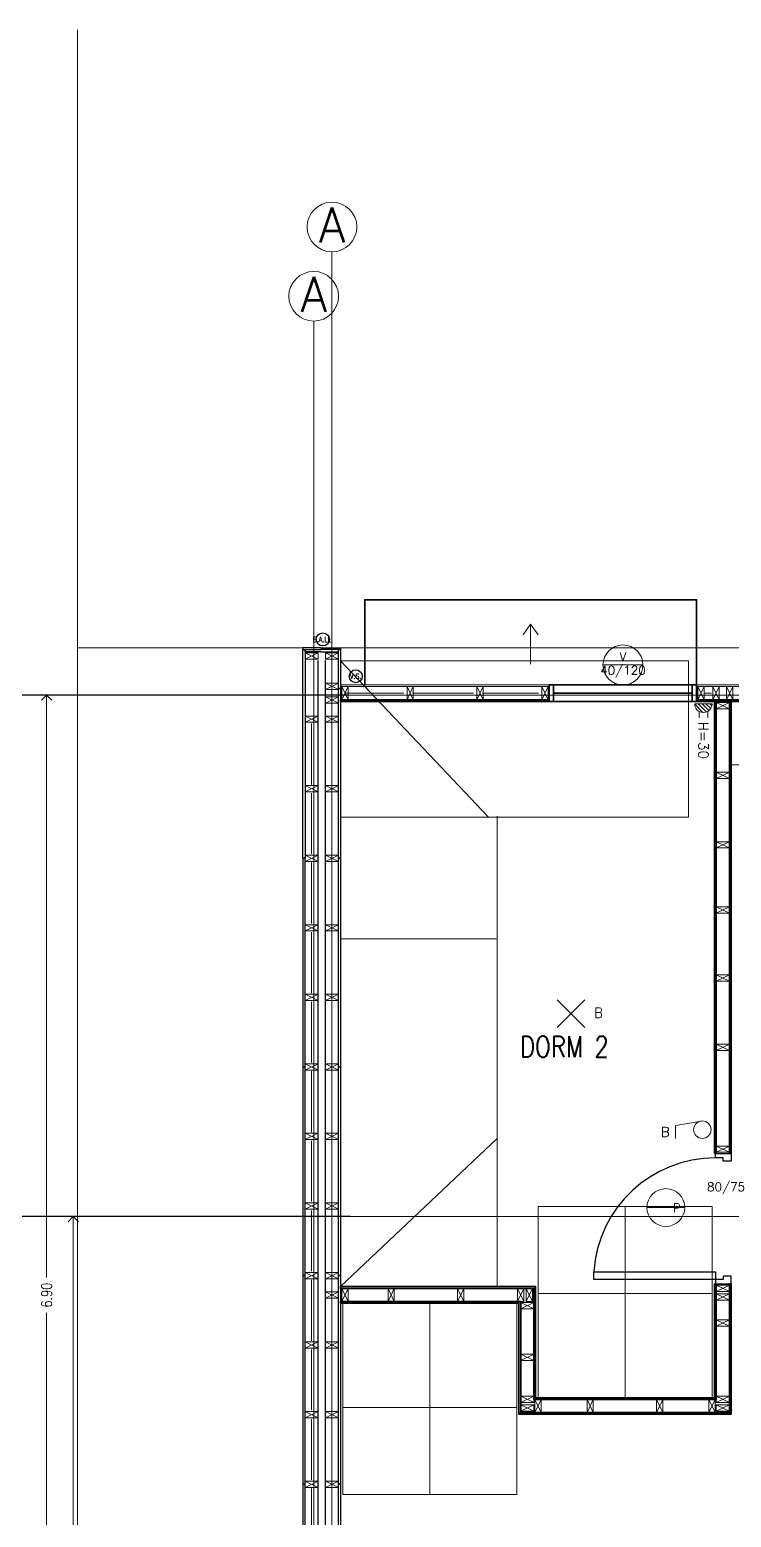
# Model space of a CAD drawing. Header units: metres. Extents: x -2 to 612, y -64 to 156.
# Drawn here: x 386.45 to 390.48, y 45.47 to 54.03 of the extents above; entities that cross this region are included whole.
import ezdxf
from ezdxf.enums import TextEntityAlignment as Align

# ---------------------------------------------------------------- set-up
doc = ezdxf.new("R2010")
doc.units = ezdxf.units.M
doc.header["$LTSCALE"] = 5
doc.header["$MEASUREMENT"] = 0
doc.linetypes.add('CENTER', pattern=[2, 1.25, -0.25, 0.25, -0.25])
doc.layers.get('0').update_dxf_attribs({"color": 30})
doc.layers.get('DEFPOINTS').update_dxf_attribs({"color": 210})
for name, color, linetype, lineweight in [('A-ANNO-DIMS', 3, 'Continuous', 18), ('A-ANNO-SYMB', 3, 'Continuous', 18), ('A-ANNO-TEXT', 3, 'Continuous', 18), ('A-DETL-MBND', 3, 'Continuous', 18), ('A-DETL-MCUT', 4, 'Continuous', 25), ('A-DOOR-FULL', 4, 'Continuous', 25), ('A-DOOR-SYMB', 3, 'Continuous', 18), ('A-ELEV-IDEN', 3, 'Continuous', 18), ('A-ELEV-MBE1', 7, 'Continuous', 35), ('A-ELEV-MBE2', 4, 'Continuous', 25), ('A-FLOR-PATT', 8, 'Continuous', 18), ('A-FURN', 8, 'Continuous', 18), ('A-SECT-MCUT', 7, 'Continuous', 35), ('A-WALL-PATT', 8, 'Continuous', 18), ('A-WALL-STUD', 3, 'Continuous', 18)]:
    doc.layers.add(name, color=color, linetype=linetype, lineweight=lineweight)
doc.styles.add('E-ROMANS', font='romans.shx', dxfattribs={"width": 0.8})
doc.dimstyles.new('E-0050_ARW_12', dxfattribs={"dimscale": 0.001, "dimtxt": 60, "dimasz": 60, "dimexe": 30, "dimexo": 20, "dimgap": 30, "dimtad": 0, "dimzin": 0, "dimdsep": 46, "dimtxsty": 'E-ROMANS', "dimblk": 'OPEN90', "dimcen": 30, "dimclrd": 256, "dimclre": 256, "dimclrt": 256, "dimadec": 0, "dimazin": 0, "dimtfac": 1, "dimtmove": 1, "dimatfit": 3, "dimldrblk": 'OPEN90', "dimfxl": 1, "dimtfill": 1, "dimtolj": 1, "dimtzin": 0, "dimlwd": -1, "dimarcsym": 0})

# ---------------------------------------------------------------- blocks, each defined once
blk = doc.blocks.new('centro')
for points in [[(-0.106, 0.106), (0.106, -0.106)], [(0.106, 0.106), (-0.106, -0.106)]]:
    blk.add_lwpolyline(points)
blk = doc.blocks.new('ENCHUFE2')
h = blk.add_hatch()
h.set_pattern_fill('LINE', color=256, scale=0.01, angle=45, style=0)
h.set_pattern_definition([(45, (-139.906905, -0.294872), (-0.02245064, 0.02245064), [])])
h.paths.add_polyline_path([(0, -0.1, 1), (0, 0.1)])
for points in [[(0, 0.1), (0, -0.1)], [(0.087, 0.05), (0.16, 0.05)], [(0.087, -0.05), (0.16, -0.05)]]:
    blk.add_lwpolyline(points)
blk.add_arc((0, 0), 0.1, 270, 90)
blk = doc.blocks.new('_Open90')
at = {"color": 0, "linetype": 'ByBlock', "lineweight": -2}
for p, q in [((0, 0), (-1, 0)), ((-0.5, 0.5), (0, 0)), ((0, 0), (-0.5, -0.5))]:
    blk.add_line(p, q, dxfattribs=at)
blk = doc.blocks.new('*D880')
at = {"layer": 'A-ANNO-DIMS', "lineweight": -2, "transparency": 16777216}
for p, q in [((388.296, 47.201), (386.6722, 47.201)), ((388.285, 43.298), (386.6722, 43.298))]:
    blk.add_line(p, q, dxfattribs=at)
at = {"layer": 'A-ANNO-DIMS', "transparency": 16777216}
for p, q in [((386.7022, 47.141), (386.7022, 45.3527)), ((386.7022, 43.358), (386.7022, 45.1464))]:
    blk.add_line(p, q, dxfattribs=at)
at = {"layer": 'DEFPOINTS', "color": 0, "transparency": 16777216}
for p in [(386.7022, 47.201), (388.316, 47.201), (388.305, 43.298)]:
    blk.add_point(p, dxfattribs=at)
at = {"layer": 'A-ANNO-DIMS', "transparency": 16777216, "xscale": 0.06, "yscale": 0.06, "zscale": 0.06}
for p, rotation in [((386.7022, 47.201), 90), ((386.7022, 43.298), 270)]:
    blk.add_blockref('_Open90', p, dxfattribs=dict(at, rotation=rotation))
at = {"layer": 'A-ANNO-DIMS', "transparency": 16777216, "insert": (386.7022, 45.2495), "char_height": 0.06, "attachment_point": 5, "rotation": 90, "style": 'E-ROMANS', "bg_fill": 3, "box_fill_scale": 1.25, "bg_fill_color": 256, "bg_fill_true_color": 13158600, "bg_fill_transparency": 0}
blk.add_mtext('\\A1;3.90', dxfattribs=at)
blk = doc.blocks.new('*D1461')
at = {"layer": 'A-ANNO-DIMS', "lineweight": -2, "transparency": 16777216}
for p, q in [((388.285, 50.2), (385.5504, 50.2)), ((387.1632, 47.201), (385.5504, 47.201))]:
    blk.add_line(p, q, dxfattribs=at)
at = {"layer": 'A-ANNO-DIMS', "transparency": 16777216}
for p, q in [((385.5804, 50.14), (385.5804, 48.8037)), ((385.5804, 47.261), (385.5804, 48.5974))]:
    blk.add_line(p, q, dxfattribs=at)
at = {"layer": 'DEFPOINTS', "color": 0, "transparency": 16777216}
for p in [(385.5804, 50.2), (388.305, 50.2), (387.1832, 47.201)]:
    blk.add_point(p, dxfattribs=at)
at = {"layer": 'A-ANNO-DIMS', "transparency": 16777216, "xscale": 0.06, "yscale": 0.06, "zscale": 0.06}
for p, rotation in [((385.5804, 50.2), 90), ((385.5804, 47.201), 270)]:
    blk.add_blockref('_Open90', p, dxfattribs=dict(at, rotation=rotation))
at = {"layer": 'A-ANNO-DIMS', "transparency": 16777216, "insert": (385.5804, 48.7005), "char_height": 0.06, "attachment_point": 5, "rotation": 90, "style": 'E-ROMANS', "bg_fill": 3, "box_fill_scale": 1.25, "bg_fill_color": 256, "bg_fill_true_color": 13158600, "bg_fill_transparency": 0}
blk.add_mtext('\\A1;3.00', dxfattribs=at)
blk = doc.blocks.new('*D881')
at = {"layer": 'A-ANNO-DIMS', "lineweight": -2, "transparency": 16777216}
for p, q in [((388.285, 50.2), (386.5188, 50.2)), ((388.285, 43.298), (386.5188, 43.298))]:
    blk.add_line(p, q, dxfattribs=at)
at = {"layer": 'A-ANNO-DIMS', "transparency": 16777216}
for p, q in [((386.5488, 50.14), (386.5488, 46.851)), ((386.5488, 43.358), (386.5488, 46.647))]:
    blk.add_line(p, q, dxfattribs=at)
at = {"layer": 'DEFPOINTS', "color": 0, "transparency": 16777216}
for p in [(388.305, 50.2), (386.5488, 43.298), (388.305, 43.298)]:
    blk.add_point(p, dxfattribs=at)
at = {"layer": 'A-ANNO-DIMS', "transparency": 16777216, "xscale": 0.06, "yscale": 0.06, "zscale": 0.06}
for p, rotation in [((386.5488, 50.2), 90), ((386.5488, 43.298), 270)]:
    blk.add_blockref('_Open90', p, dxfattribs=dict(at, rotation=rotation))
at = {"layer": 'A-ANNO-DIMS', "transparency": 16777216, "insert": (386.5488, 46.749), "char_height": 0.06, "attachment_point": 5, "rotation": 90, "style": 'E-ROMANS', "bg_fill": 3, "box_fill_scale": 1.25, "bg_fill_color": 256, "bg_fill_true_color": 13158600, "bg_fill_transparency": 0}
blk.add_mtext('\\A1;6.90', dxfattribs=at)

msp = doc.modelspace()

# ---------------------------------------------------------------- linework, layer by layer
at = {"layer": 'A-ANNO-SYMB'}
for p, q in [((388.18915, 52.74904), (388.18915, 41.59435)), ((388.08412, 41.94594), (388.08412, 52.35044)), ((390.23866, 49.49786), (390.23866, 50.39786)), ((396.11763, 50.20004), (386.34374, 50.20004)), ((390.31359, 47.75043), (390.16359, 47.72543)), ((390.16359, 47.72543), (390.16359, 47.65043)), ((389.37442, 46.75931), (389.37442, 47.25931)), ((389.37442, 47.25931), (389.87442, 47.2593)), ((389.87442, 46.75931), (389.87442, 47.25931)), ((389.87442, 47.25931), (390.37442, 47.2593)), ((389.87442, 46.7593), (389.87442, 47.2593)), ((390.37442, 46.7593), (390.37442, 47.2593)), ((396.11763, 47.20104), (386.34374, 47.20104)), ((388.75148, 46.10287), (388.75148, 45.60287)), ((388.75148, 46.10286), (388.75148, 45.60286)), ((389.25148, 46.10287), (389.25148, 45.60287)), ((388.75148, 45.60286), (389.25148, 45.60287))]:
    msp.add_line(p, q, dxfattribs=at)
for centre, radius in [((388.18915, 52.89207), 0.14303), ((388.08412, 52.49347), 0.14303), ((390.31846, 47.70066), 0.05)]:
    msp.add_circle(centre, radius, dxfattribs=at)
at = {"layer": 'A-ANNO-TEXT'}
for points in [[(389.37489, 50.54694), (389.33141, 50.60813), (389.28793, 50.54694)], [(389.33141, 50.37828), (389.33141, 50.60813)]]:
    msp.add_lwpolyline(points, dxfattribs=at)
at = {"layer": 'A-DETL-MBND'}
msp.add_lwpolyline([(389.43866, 50.24853), (388.23866, 50.24854), (388.23866, 50.25954), (389.43866, 50.25954)], dxfattribs=at)
msp.add_lwpolyline([(391.34365, 50.25954), (391.34365, 50.24854), (390.28566, 50.24854), (390.28566, 50.25954)], close=True, dxfattribs=at)
at = {"layer": 'A-DETL-MCUT'}
for points in [[(388.12463, 50.47253), (388.02261, 50.47252), (388.02261, 50.46152), (388.12463, 50.46153)], [(388.12464, 50.44948), (388.03461, 50.44949), (388.03461, 50.46148), (388.12464, 50.46148)], [(388.12463, 50.47253), (388.23865, 50.47253), (388.23865, 50.46153), (388.12463, 50.46153)], [(388.12463, 50.44952), (388.22665, 50.44953), (388.22665, 50.46153), (388.12463, 50.46153)]]:
    msp.add_lwpolyline(points, dxfattribs=at)
for points in [[(388.02261, 49.26153), (388.02261, 50.46153), (388.03461, 50.46153), (388.03461, 49.26153)], [(388.22665, 50.23854), (388.22665, 50.46153), (388.23865, 50.46153), (388.23866, 50.23853)], [(388.22666, 49.26154), (388.22666, 50.23854), (388.23866, 50.23854), (388.23866, 49.26154)], [(388.03461, 48.06154), (388.03461, 49.26154), (388.02261, 49.26154), (388.02261, 48.06154)], [(388.22666, 48.06154), (388.22665, 49.26154), (388.23865, 49.26154), (388.23866, 48.06154)], [(388.03461, 46.86154), (388.03461, 48.06154), (388.02261, 48.06154), (388.02261, 46.86154)], [(388.22666, 46.86154), (388.22665, 48.06154), (388.23865, 48.06154), (388.23866, 46.86154)], [(388.03461, 45.66154), (388.03461, 46.86154), (388.02261, 46.86154), (388.02261, 45.66154)], [(388.22666, 45.66154), (388.22666, 46.86154), (388.23866, 46.86154), (388.23866, 45.66154)], [(388.03461, 44.46154), (388.03461, 45.66154), (388.02261, 45.66154), (388.02261, 44.46154)], [(388.22666, 44.46154), (388.22666, 45.66154), (388.23866, 45.66154), (388.23866, 44.46154)]]:
    msp.add_lwpolyline(points, close=True, dxfattribs=at)
at = {"layer": 'A-DOOR-FULL', "linetype": 'CENTER'}
for points in [[(390.39366, 47.53854), (390.39366, 47.56354), (390.48366, 47.56354), (390.48366, 47.51854), (390.43866, 47.51854), (390.43866, 47.53854), (390.39366, 47.53854)], [(389.69366, 46.88354), (390.39366, 46.88354), (390.39366, 46.83854), (389.69366, 46.83854), (389.69366, 46.88354)], [(390.39366, 46.83854), (390.39366, 46.81354), (390.48366, 46.81354), (390.48366, 46.85854), (390.43866, 46.85854), (390.43866, 46.83854), (390.39366, 46.83854)]]:
    msp.add_lwpolyline(points, dxfattribs=at)
msp.add_arc((390.39472, 46.83586), 0.70268, 90.086435, 176.109339, dxfattribs=at)
at = {"layer": 'A-DOOR-SYMB'}
for points in [[(389.74716, 50.37333), (389.97716, 50.37333)], [(390.21729, 47.25257), (389.99979, 47.25257)]]:
    msp.add_lwpolyline(points, dxfattribs=at)
for centre, radius in [((389.86216, 50.37333), 0.115), ((390.10854, 47.25257), 0.10875)]:
    msp.add_circle(centre, radius, dxfattribs=at)
at = {"layer": 'A-ELEV-IDEN'}
for p, q in [((388.02261, 50.47252), (386.72722, 50.47252)), ((394.32165, 50.47252), (388.23865, 50.47253)), ((390.88865, 49.79954), (390.48366, 49.79954))]:
    msp.add_line(p, q, dxfattribs=at)
at = {"layer": 'A-ELEV-MBE1'}
for p, q in [((389.46366, 50.25954), (390.26066, 50.25954)), ((389.46366, 50.21154), (390.26066, 50.21154)), ((389.46366, 50.16354), (390.26066, 50.16354))]:
    msp.add_line(p, q, dxfattribs=at)
msp.add_lwpolyline([(390.28566, 50.25954), (390.28566, 50.74853), (388.37716, 50.74853), (388.37716, 50.25954)], dxfattribs=at)
for points in [[(389.43866, 50.25954), (389.46366, 50.25954), (389.46366, 50.16354), (389.43866, 50.16354)], [(390.28566, 50.25954), (390.26066, 50.25954), (390.26066, 50.16354), (390.28566, 50.16354)]]:
    msp.add_lwpolyline(points, close=True, dxfattribs=at)
at = {"layer": 'A-ELEV-MBE2'}
for p, q in [((388.10962, 43.02354), (388.10961, 50.39948)), ((388.15166, 43.02354), (388.15166, 50.39953))]:
    msp.add_line(p, q, dxfattribs=at)
at = {"layer": 'A-ELEV-MBE2', "ltscale": 0.05}
for centre in [(388.13663, 50.52012), (388.32551, 50.308)]:
    msp.add_circle(centre, 0.0375, dxfattribs=at)
at = {"layer": 'A-FLOR-PATT'}
msp.add_line((389.13866, 48.80354), (389.13866, 49.50354), dxfattribs=at)
at = {"layer": 'A-FURN'}
for p, q in [((390.23866, 50.39786), (388.23866, 50.39786)), ((389.13866, 46.79786), (389.13866, 48.79786)), ((389.34932, 46.07431), (389.34932, 46.07431))]:
    msp.add_line(p, q, dxfattribs=at)
for points in [[(389.87442, 46.15931), (389.87442, 46.75931), (389.37442, 46.75931), (389.37442, 46.15931)], [(390.37442, 46.15931), (390.37442, 46.75931), (389.87442, 46.75931), (389.87442, 46.15931)], [(389.25148, 46.70286), (389.25148, 46.10286), (388.75148, 46.10286), (388.75148, 46.70286)]]:
    msp.add_lwpolyline(points, close=True, dxfattribs=at)
at = {"layer": 'A-SECT-MCUT'}
for points in [[(388.23866, 50.17354), (388.23866, 50.16354), (389.43866, 50.16354), (389.43866, 50.17354)], [(390.28566, 50.17354), (391.25865, 50.17354), (391.25865, 50.16354), (390.28566, 50.16354)], [(390.38866, 48.96354), (390.39866, 48.96354), (390.39866, 50.16354), (390.38866, 50.16354)], [(390.47366, 48.96354), (390.48366, 48.96354), (390.48366, 50.16354), (390.47366, 50.16354)], [(390.38866, 48.96354), (390.39866, 48.96354), (390.39866, 47.56354), (390.38866, 47.56354)], [(390.47366, 48.96354), (390.48366, 48.96354), (390.48366, 47.56354), (390.47366, 47.56354)], [(388.23866, 46.79786), (388.23866, 46.78786), (389.35929, 46.78786), (389.35929, 46.79786)], [(390.38866, 46.15931), (390.39866, 46.15931), (390.39866, 46.81354), (390.38866, 46.81354)], [(390.47366, 46.06431), (390.48366, 46.06431), (390.48366, 46.81354), (390.47366, 46.81354)], [(388.23866, 46.71286), (388.23866, 46.70286), (389.26429, 46.70286), (389.26429, 46.71286)], [(389.26429, 46.07431), (389.27429, 46.07431), (389.27429, 46.71286), (389.26429, 46.71286)], [(389.34929, 46.14931), (389.35929, 46.14931), (389.35932, 46.78786), (389.34932, 46.78786)], [(389.35929, 46.15931), (389.35929, 46.14931), (390.39866, 46.14931), (390.39866, 46.15931)], [(389.26429, 46.07431), (389.26429, 46.06431), (390.47366, 46.06431), (390.47366, 46.07431)]]:
    msp.add_lwpolyline(points, close=True, dxfattribs=at)
at = {"layer": 'A-WALL-PATT', "ltscale": 0.1}
for p, q in [((389.00366, 50.21094), (388.65165, 50.21094)), ((389.37666, 50.21094), (389.05366, 50.21094)), ((390.37116, 50.21093), (390.32665, 50.21094))]:
    msp.add_line(p, q, dxfattribs=at)
at = {"layer": 'A-WALL-STUD'}
for p, q in [((388.10961, 50.44248), (388.03461, 50.40648)), ((388.03461, 50.44248), (388.10961, 50.40648)), ((388.22666, 50.44253), (388.15166, 50.40653)), ((388.15166, 50.44253), (388.22666, 50.40653)), ((388.62065, 50.17354), (388.65665, 50.24854)), ((388.62065, 50.24854), (388.65665, 50.17354)), ((389.02266, 50.17354), (389.05866, 50.24854)), ((389.02266, 50.24854), (389.05866, 50.17354)), ((389.39566, 50.17353), (389.43166, 50.24853)), ((389.39566, 50.24853), (389.43166, 50.17353)), ((390.29266, 50.17354), (390.32866, 50.24854)), ((390.29266, 50.24854), (390.32866, 50.17354)), ((390.37816, 50.17353), (390.41416, 50.24853)), ((390.37816, 50.24853), (390.41416, 50.17353)), ((390.49416, 50.17353), (390.45816, 50.24853)), ((390.49416, 50.24853), (390.45816, 50.17353)), ((390.39866, 50.15654), (390.47366, 50.12054)), ((390.47366, 50.15654), (390.39866, 50.12054)), ((390.39866, 49.75654), (390.47366, 49.72054)), ((390.47366, 49.75654), (390.39866, 49.72054)), ((390.39866, 49.35654), (390.47366, 49.32054)), ((390.47366, 49.35654), (390.39866, 49.32054)), ((390.39866, 48.98154), (390.47366, 48.94554)), ((390.47366, 48.98154), (390.39866, 48.94554)), ((390.39866, 48.59154), (390.47366, 48.55554)), ((390.47366, 48.59154), (390.39866, 48.55554)), ((390.39866, 48.19154), (390.47366, 48.15554)), ((390.47366, 48.19154), (390.39866, 48.15554)), ((390.39866, 47.60654), (390.47366, 47.57054)), ((390.47366, 47.60654), (390.39866, 47.57054)), ((389.13866, 46.79786), (389.13866, 46.79786)), ((390.47365, 46.80654), (390.39865, 46.77054)), ((390.39865, 46.80654), (390.47365, 46.77054)), ((388.51132, 46.71286), (388.54732, 46.78786)), ((388.51132, 46.78786), (388.54732, 46.71286)), ((388.91132, 46.71286), (388.94732, 46.78786)), ((388.91132, 46.78786), (388.94732, 46.71286)), ((389.25632, 46.71286), (389.29232, 46.78786)), ((389.25632, 46.78786), (389.29232, 46.71286)), ((389.30632, 46.71286), (389.34232, 46.78786)), ((389.30632, 46.78786), (389.34232, 46.71286)), ((390.39865, 46.75654), (390.47365, 46.72054)), ((390.47365, 46.75654), (390.39865, 46.72054)), ((389.34932, 46.66987), (389.27432, 46.70587)), ((389.27432, 46.66987), (389.34932, 46.70587)), ((390.39866, 46.60654), (390.47366, 46.57054)), ((390.47366, 46.60654), (390.39866, 46.57054)), ((389.3493, 46.37387), (389.2743, 46.40987)), ((389.2743, 46.37387), (389.3493, 46.40987)), ((389.3493, 46.13131), (389.2743, 46.16731)), ((389.2743, 46.13131), (389.3493, 46.16731)), ((389.3493, 46.08131), (389.2743, 46.11731)), ((389.2743, 46.08131), (389.3493, 46.11731)), ((389.3563, 46.07431), (389.3923, 46.14931)), ((389.3563, 46.14931), (389.3923, 46.07431)), ((389.65566, 46.07431), (389.69166, 46.14931)), ((389.65566, 46.14931), (389.69166, 46.07431)), ((390.05566, 46.07431), (390.09166, 46.14931)), ((390.05566, 46.14931), (390.09166, 46.07431)), ((390.35566, 46.07431), (390.39166, 46.14931)), ((390.35566, 46.14931), (390.39166, 46.07431)), ((390.47366, 46.13131), (390.39866, 46.16731)), ((390.39866, 46.13131), (390.47366, 46.16731)), ((390.47366, 46.08131), (390.39866, 46.11731)), ((390.39866, 46.08131), (390.47366, 46.11731))]:
    msp.add_line(p, q, dxfattribs=at)
for points in [[(388.10961, 50.44248), (388.03461, 50.44248), (388.03461, 50.40648), (388.10961, 50.40648)], [(388.22666, 50.44253), (388.15166, 50.44253), (388.15166, 50.40653), (388.22666, 50.40653)], [(388.62065, 50.17354), (388.62065, 50.24854), (388.65665, 50.24854), (388.65665, 50.17354)], [(389.02266, 50.17354), (389.02266, 50.24854), (389.05866, 50.24854), (389.05866, 50.17354)], [(389.39566, 50.17353), (389.39566, 50.24853), (389.43166, 50.24853), (389.43166, 50.17353)], [(390.29266, 50.17354), (390.29266, 50.24854), (390.32866, 50.24854), (390.32866, 50.17354)], [(390.37816, 50.17353), (390.37816, 50.24853), (390.41416, 50.24853), (390.41416, 50.17353)], [(390.49416, 50.17353), (390.49416, 50.24853), (390.45816, 50.24853), (390.45816, 50.17353)], [(390.39866, 50.15654), (390.47366, 50.15654), (390.47366, 50.12054), (390.39866, 50.12054)], [(390.39866, 49.75654), (390.47366, 49.75654), (390.47366, 49.72054), (390.39866, 49.72054)], [(390.39866, 49.35654), (390.47366, 49.35654), (390.47366, 49.32054), (390.39866, 49.32054)], [(390.39866, 48.98154), (390.47366, 48.98154), (390.47366, 48.94554), (390.39866, 48.94554)], [(390.39866, 48.59154), (390.47366, 48.59154), (390.47366, 48.55554), (390.39866, 48.55554)], [(390.39866, 48.19154), (390.47366, 48.19154), (390.47366, 48.15554), (390.39866, 48.15554)], [(390.39866, 47.60654), (390.47366, 47.60654), (390.47366, 47.57054), (390.39866, 47.57054)], [(390.47365, 46.80654), (390.39865, 46.80654), (390.39865, 46.77054), (390.47365, 46.77054)], [(388.51132, 46.71286), (388.51132, 46.78786), (388.54732, 46.78786), (388.54732, 46.71286)], [(388.91132, 46.71286), (388.91132, 46.78786), (388.94732, 46.78786), (388.94732, 46.71286)], [(389.25632, 46.71286), (389.25632, 46.78786), (389.29232, 46.78786), (389.29232, 46.71286)], [(389.30632, 46.71286), (389.30632, 46.78786), (389.34232, 46.78786), (389.34232, 46.71286)], [(390.39865, 46.75654), (390.47365, 46.75654), (390.47365, 46.72054), (390.39865, 46.72054)], [(389.34932, 46.66987), (389.27432, 46.66987), (389.27432, 46.70587), (389.34932, 46.70587)], [(390.39866, 46.60654), (390.47366, 46.60654), (390.47366, 46.57054), (390.39866, 46.57054)], [(389.3493, 46.37387), (389.2743, 46.37387), (389.2743, 46.40987), (389.3493, 46.40987)], [(389.3493, 46.13131), (389.2743, 46.13131), (389.2743, 46.16731), (389.3493, 46.16731)], [(389.3493, 46.08131), (389.2743, 46.08131), (389.2743, 46.11731), (389.3493, 46.11731)], [(389.3563, 46.07431), (389.3563, 46.14931), (389.3923, 46.14931), (389.3923, 46.07431)], [(389.65566, 46.07431), (389.65566, 46.14931), (389.69166, 46.14931), (389.69166, 46.07431)], [(390.05566, 46.07431), (390.05566, 46.14931), (390.09166, 46.14931), (390.09166, 46.07431)], [(390.35566, 46.07431), (390.35566, 46.14931), (390.39166, 46.14931), (390.39166, 46.07431)], [(390.47366, 46.13131), (390.39866, 46.13131), (390.39866, 46.16731), (390.47366, 46.16731)], [(390.47366, 46.08131), (390.39866, 46.08131), (390.39866, 46.11731), (390.47366, 46.11731)]]:
    msp.add_lwpolyline(points, close=True, dxfattribs=at)

# ---------------------------------------------------------------- block references
at = {"layer": 'A-ANNO-SYMB', "xscale": 0.5, "yscale": 0.5, "zscale": 0.5, "rotation": 270}
msp.add_blockref('ENCHUFE2', (390.3243, 50.14923), dxfattribs=at)
at = {"layer": 'A-ANNO-SYMB', "xscale": 0.75, "yscale": 0.75, "zscale": 0.75}
msp.add_blockref('centro', (389.56329, 48.36707), dxfattribs=at)

# ---------------------------------------------------------------- texts
at = {"layer": 'A-ANNO-SYMB', "style": 'E-ROMANS'}
msp.add_text('H=30', height=0.056887, rotation=270, dxfattribs=at).set_placement((390.29608, 50.04712))
for p in [(389.69552, 48.3445), (390.07915, 47.65903)]:
    msp.add_text('B', height=0.05689, dxfattribs=at).set_placement(p)
at = {"layer": 'A-ANNO-TEXT', "attachment_point": 5, "style": 'E-ROMANS'}
for s, insert, char_height in [('\\pi-0.09,l0.09,t0.09;B.A.LL.', (388.13663, 50.52012), 0.03), ('\\pi-0.09,l0.09,t0.09;V.S.', (388.32551, 50.308), 0.03), ('\\pi-0.36,l0.36,t0.36;DORM 2', (389.52544, 48.17825), 0.12)]:
    msp.add_mtext(s, dxfattribs=dict(at, insert=insert, char_height=char_height))
at = {"layer": 'A-ANNO-TEXT', "style": 'E-ROMANS'}
for p in [(388.18915, 52.9032), (388.08412, 52.5046)]:
    msp.add_attdef('A', text='0.00', height=0.2, dxfattribs=at).set_placement(p, align=Align.MIDDLE_CENTER)
for tag, text, p in [('V', 'V', (389.86216, 50.38077)), ('P', 'P', (390.17157, 47.21083))]:
    msp.add_attdef(tag, text=text, height=0.05, dxfattribs=at).set_placement(p, align=Align.BOTTOM_CENTER)
for tag, text, p in [('40/120', 'xx/xxx', (389.86216, 50.36736)), ('80/75', 'x/x', (390.45484, 47.3966))]:
    msp.add_attdef(tag, text=text, height=0.05, dxfattribs=at).set_placement(p, align=Align.TOP_CENTER)

# ---------------------------------------------------------------- next in the draw order: dimensions: what is measured, and where the dimension line sits
at = {"layer": 'A-ANNO-DIMS'}
dim = msp.add_linear_dim(base=(386.70222, 47.20104), p1=(388.30505, 43.29804), p2=(388.31605, 47.20104), angle=90, dimstyle='E-0050_ARW_12', override={"dimfxl": 0.3}, dxfattribs=at)
dim.commit()
dim.dimension.update_dxf_attribs({"geometry": '*D880', "text_midpoint": (386.70222, 45.24954)})

# ---------------------------------------------------------------- next in the draw order: dimensions: what is measured, and where the dimension line sits
dim = msp.add_linear_dim(base=(385.58042, 50.20004), p1=(387.18325, 47.20104), p2=(388.30505, 50.20004), angle=90, dimstyle='E-0050_ARW_12', override={"dimfxl": 0.3}, dxfattribs=at)
dim.commit()
dim.dimension.update_dxf_attribs({"geometry": '*D1461', "text_midpoint": (385.58042, 48.70054)})

# ---------------------------------------------------------------- next in the draw order: dimensions: what is measured, and where the dimension line sits
dim = msp.add_linear_dim(base=(386.54875, 43.29804), p1=(388.30505, 50.20004), p2=(388.30505, 43.29804), angle=90, dimstyle='E-0050_ARW_12', override={"dimfxl": 0.3}, dxfattribs=at)
dim.commit()
dim.dimension.update_dxf_attribs({"geometry": '*D881', "text_midpoint": (386.54875, 46.74904)})

# ---------------------------------------------------------------- next in the draw order: linework, layer by layer
at = {"layer": 'A-ANNO-SYMB'}
for p, q in [((388.25148, 46.10286), (388.25148, 45.60286)), ((388.25148, 45.60286), (388.75148, 45.60287))]:
    msp.add_line(p, q, dxfattribs=at)
at = {"layer": 'A-ELEV-IDEN'}
msp.add_lwpolyline([(386.72722, 54.02632), (386.72722, 39.95741)], dxfattribs=at)
at = {"layer": 'A-FURN'}
for p, q in [((388.23866, 50.39786), (388.23866, 49.49786)), ((388.23866, 50.39786), (389.08967, 49.49786)), ((388.23866, 49.49786), (390.23866, 49.49786)), ((388.23866, 48.79786), (388.23866, 46.79786)), ((389.13866, 48.79786), (388.23866, 48.79786)), ((388.23866, 46.79786), (389.13866, 47.64888)), ((388.23866, 46.79786), (389.13866, 46.79786))]:
    msp.add_line(p, q, dxfattribs=at)
msp.add_lwpolyline([(388.75148, 46.70286), (388.75148, 46.10286), (388.25148, 46.10286), (388.25148, 46.70286)], close=True, dxfattribs=at)
at = {"layer": 'A-WALL-PATT', "ltscale": 0.1}
for p, q in [((388.18915, 50.19651), (388.18915, 50.22556)), ((388.18915, 50.08654), (388.18915, 50.14651)), ((388.60165, 50.21094), (388.26465, 50.21094)), ((388.07212, 50.03653), (388.07212, 49.68653)), ((388.18916, 50.03654), (388.18916, 49.68654)), ((388.0721, 49.63653), (388.0721, 49.28653)), ((388.18915, 49.63654), (388.18915, 49.28654)), ((388.07211, 49.23655), (388.07211, 48.88655)), ((388.18916, 49.23654), (388.18916, 48.88654)), ((388.07211, 48.83654), (388.07211, 48.48654)), ((388.18915, 48.83654), (388.18915, 48.48654)), ((388.07211, 48.43654), (388.07211, 48.08654)), ((388.18915, 48.43654), (388.18915, 48.08654)), ((388.07211, 48.03654), (388.07211, 47.68654)), ((388.18915, 48.03654), (388.18915, 47.68654)), ((388.07211, 47.63654), (388.07211, 47.28654)), ((388.18915, 47.63654), (388.18915, 47.28654)), ((388.07211, 47.23643), (388.07211, 46.88643)), ((388.18915, 47.23643), (388.18915, 46.88643)), ((388.07211, 46.83654), (388.07211, 46.48654)), ((388.18915, 46.83654), (388.18915, 46.77536)), ((388.18915, 46.72536), (388.18915, 46.48654)), ((388.07211, 46.43654), (388.07211, 46.08654)), ((388.18915, 46.43654), (388.18915, 46.08654)), ((388.07211, 46.03654), (388.07211, 45.68654)), ((388.18915, 46.03654), (388.18915, 45.68654)), ((388.07211, 45.63654), (388.07211, 45.28654)), ((388.18915, 45.63654), (388.18915, 45.28654))]:
    msp.add_line(p, q, dxfattribs=at)
at = {"layer": 'A-WALL-STUD'}
for p, q in [((388.22665, 50.23256), (388.15165, 50.26856)), ((388.15165, 50.23256), (388.22665, 50.26856)), ((388.24566, 50.17354), (388.28166, 50.24854)), ((388.24566, 50.24854), (388.28166, 50.17354)), ((388.22665, 50.18951), (388.15165, 50.15351)), ((388.15165, 50.18951), (388.22665, 50.15351)), ((388.10961, 50.07953), (388.03461, 50.04353)), ((388.03461, 50.07953), (388.10961, 50.04353)), ((388.22665, 50.07954), (388.15165, 50.04354)), ((388.15165, 50.07954), (388.22665, 50.04354)), ((388.22665, 50.07954), (388.15165, 50.04354)), ((388.15165, 50.07954), (388.22665, 50.04354)), ((388.1096, 49.67953), (388.0346, 49.64353)), ((388.0346, 49.67953), (388.1096, 49.64353)), ((388.22665, 49.67954), (388.15165, 49.64354)), ((388.15165, 49.67954), (388.22665, 49.64354)), ((388.23866, 49.49786), (388.23866, 49.49786)), ((388.10961, 49.27955), (388.03461, 49.24355)), ((388.03461, 49.27955), (388.10961, 49.24355)), ((388.22665, 49.27954), (388.15165, 49.24354)), ((388.15165, 49.27954), (388.22665, 49.24354)), ((388.03461, 48.87954), (388.10961, 48.84354)), ((388.10961, 48.87954), (388.03461, 48.84354)), ((388.22665, 48.87954), (388.15165, 48.84354)), ((388.15165, 48.87954), (388.22665, 48.84354)), ((388.10961, 48.47955), (388.03461, 48.44355)), ((388.03461, 48.47955), (388.10961, 48.44355)), ((388.22665, 48.47954), (388.15165, 48.44354)), ((388.15165, 48.47954), (388.22665, 48.44354)), ((388.10961, 48.04355), (388.03461, 48.07955)), ((388.03461, 48.04355), (388.10961, 48.07955)), ((388.03461, 48.04354), (388.10961, 48.07954)), ((388.10961, 48.04354), (388.03461, 48.07954)), ((388.22665, 48.04354), (388.15165, 48.07954)), ((388.15165, 48.04354), (388.22665, 48.07954)), ((388.10961, 47.64355), (388.03461, 47.67955)), ((388.03461, 47.64355), (388.10961, 47.67955)), ((388.03461, 47.64354), (388.10961, 47.67954)), ((388.10961, 47.64354), (388.03461, 47.67954)), ((388.22665, 47.64354), (388.15165, 47.67954)), ((388.15165, 47.64354), (388.22665, 47.67954)), ((388.03461, 47.24343), (388.10961, 47.27943)), ((388.10961, 47.24343), (388.03461, 47.27943)), ((388.22665, 47.24343), (388.15165, 47.27943)), ((388.15165, 47.24343), (388.22665, 47.27943)), ((388.03461, 46.87954), (388.10961, 46.84354)), ((388.10961, 46.87954), (388.03461, 46.84354)), ((388.22665, 46.87954), (388.15165, 46.84354)), ((388.15165, 46.87954), (388.22665, 46.84354)), ((388.22665, 46.76836), (388.15165, 46.73236)), ((388.15165, 46.76836), (388.22665, 46.73236)), ((388.24566, 46.71286), (388.28166, 46.78786)), ((388.24566, 46.78786), (388.28166, 46.71286)), ((388.03461, 46.47954), (388.10961, 46.44354)), ((388.10961, 46.47954), (388.03461, 46.44354)), ((388.22665, 46.47954), (388.15165, 46.44354)), ((388.15165, 46.47954), (388.22665, 46.44354)), ((388.03461, 46.07954), (388.10961, 46.04354)), ((388.10961, 46.07954), (388.03461, 46.04354)), ((388.22665, 46.07954), (388.15165, 46.04354)), ((388.15165, 46.07954), (388.22665, 46.04354)), ((388.03461, 45.67954), (388.10961, 45.64354)), ((388.10961, 45.67954), (388.03461, 45.64354)), ((388.22665, 45.67954), (388.15165, 45.64354)), ((388.15165, 45.67954), (388.22665, 45.64354))]:
    msp.add_line(p, q, dxfattribs=at)
for points in [[(388.22665, 50.23256), (388.15165, 50.23256), (388.15165, 50.26856), (388.22665, 50.26856)], [(388.24566, 50.17354), (388.24566, 50.24854), (388.28166, 50.24854), (388.28166, 50.17354)], [(388.22665, 50.18951), (388.15165, 50.18951), (388.15165, 50.15351), (388.22665, 50.15351)], [(388.10961, 50.07953), (388.03461, 50.07953), (388.03461, 50.04353), (388.10961, 50.04353)], [(388.22665, 50.07954), (388.15165, 50.07954), (388.15165, 50.04354), (388.22665, 50.04354)], [(388.22665, 50.07954), (388.15165, 50.07954), (388.15165, 50.04354), (388.22665, 50.04354)], [(388.1096, 49.67953), (388.0346, 49.67953), (388.0346, 49.64353), (388.1096, 49.64353)], [(388.22665, 49.67954), (388.15165, 49.67954), (388.15165, 49.64354), (388.22665, 49.64354)], [(388.10961, 49.27955), (388.03461, 49.27955), (388.03461, 49.24355), (388.10961, 49.24355)], [(388.22665, 49.27954), (388.15165, 49.27954), (388.15165, 49.24354), (388.22665, 49.24354)], [(388.03461, 48.87954), (388.10961, 48.87954), (388.10961, 48.84354), (388.03461, 48.84354)], [(388.22665, 48.87954), (388.15165, 48.87954), (388.15165, 48.84354), (388.22665, 48.84354)], [(388.10961, 48.47955), (388.03461, 48.47955), (388.03461, 48.44355), (388.10961, 48.44355)], [(388.22665, 48.47954), (388.15165, 48.47954), (388.15165, 48.44354), (388.22665, 48.44354)], [(388.10961, 48.04355), (388.03461, 48.04355), (388.03461, 48.07955), (388.10961, 48.07955)], [(388.03461, 48.04354), (388.10961, 48.04354), (388.10961, 48.07954), (388.03461, 48.07954)], [(388.22665, 48.04354), (388.15165, 48.04354), (388.15165, 48.07954), (388.22665, 48.07954)], [(388.10961, 47.64355), (388.03461, 47.64355), (388.03461, 47.67955), (388.10961, 47.67955)], [(388.03461, 47.64354), (388.10961, 47.64354), (388.10961, 47.67954), (388.03461, 47.67954)], [(388.22665, 47.64354), (388.15165, 47.64354), (388.15165, 47.67954), (388.22665, 47.67954)], [(388.03461, 47.24343), (388.10961, 47.24343), (388.10961, 47.27943), (388.03461, 47.27943)], [(388.22665, 47.24343), (388.15165, 47.24343), (388.15165, 47.27943), (388.22665, 47.27943)], [(388.03461, 46.87954), (388.10961, 46.87954), (388.10961, 46.84354), (388.03461, 46.84354)], [(388.22665, 46.87954), (388.15165, 46.87954), (388.15165, 46.84354), (388.22665, 46.84354)], [(388.22665, 46.76836), (388.15165, 46.76836), (388.15165, 46.73236), (388.22665, 46.73236)], [(388.24566, 46.71286), (388.24566, 46.78786), (388.28166, 46.78786), (388.28166, 46.71286)], [(388.03461, 46.47954), (388.10961, 46.47954), (388.10961, 46.44354), (388.03461, 46.44354)], [(388.22665, 46.47954), (388.15165, 46.47954), (388.15165, 46.44354), (388.22665, 46.44354)], [(388.03461, 46.07954), (388.10961, 46.07954), (388.10961, 46.04354), (388.03461, 46.04354)], [(388.22665, 46.07954), (388.15165, 46.07954), (388.15165, 46.04354), (388.22665, 46.04354)], [(388.03461, 45.67954), (388.10961, 45.67954), (388.10961, 45.64354), (388.03461, 45.64354)], [(388.22665, 45.67954), (388.15165, 45.67954), (388.15165, 45.64354), (388.22665, 45.64354)]]:
    msp.add_lwpolyline(points, close=True, dxfattribs=at)

doc.saveas('drawing.dxf')
